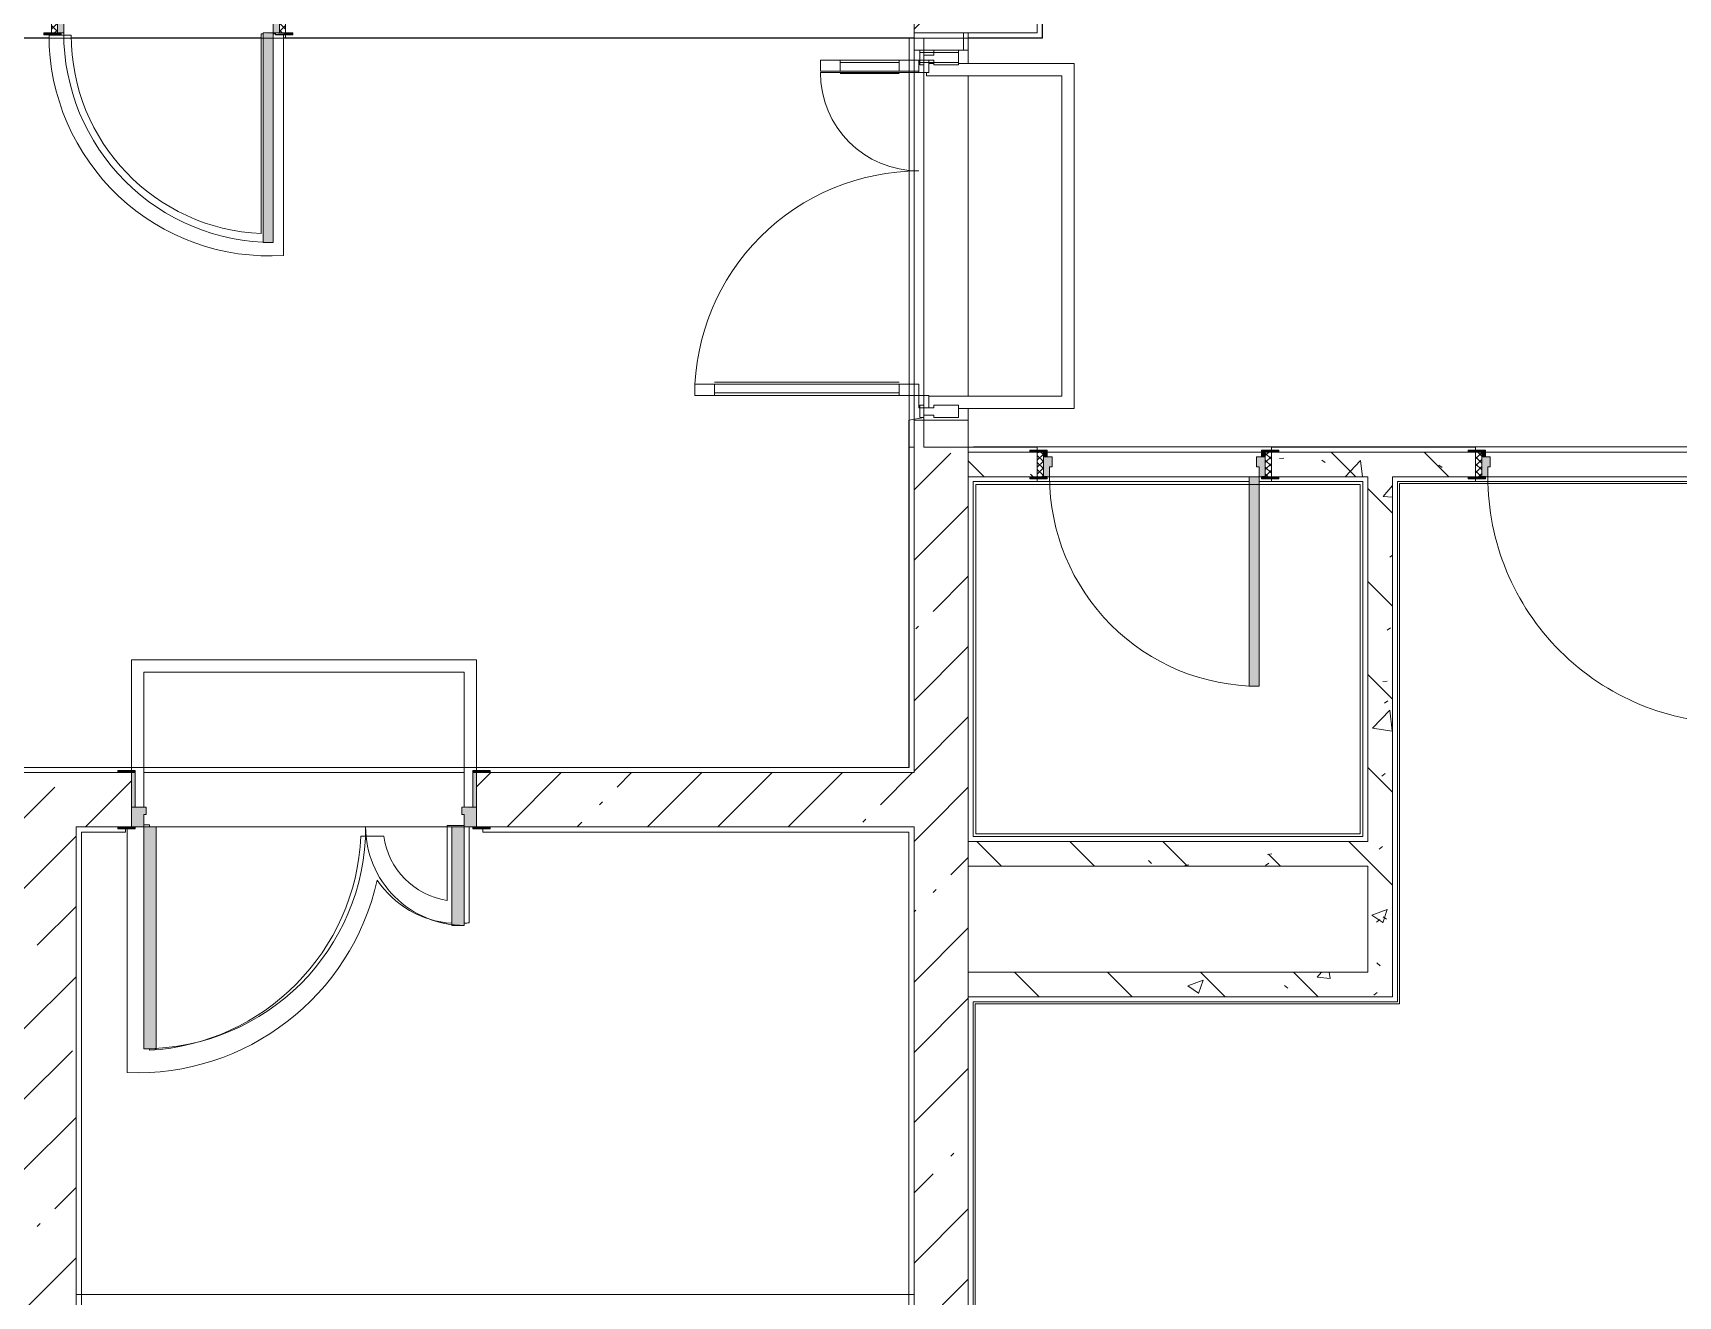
# Model space of a CAD drawing. Header units: millimetres. Extents: x -4029 to 232974, y -8553 to 104777.
# Drawn here: x 142991 to 149666, y 5777 to 10900 of the extents above; entities that cross this region are included whole.
import ezdxf

# ---------------------------------------------------------------- set-up
doc = ezdxf.new("R2010")
doc.units = ezdxf.units.MM
for name, color, linetype, lineweight in [('A-AREA-BNDY-1', 7, 'Continuous', 5), ('A-GLAZ-CWMG-2', 7, 'Continuous', 5), ('A-WALL', 7, 'Continuous', 9), ('I-WALL-6', 7, 'Continuous', 5), ('S-COLS-2', 7, 'Continuous', 5), ('S-STRS-MBND-2', 7, 'Continuous', 5)]:
    doc.layers.add(name, color=color, linetype=linetype, lineweight=lineweight)
for name, color, linetype, lineweight, true_color in [('A-DETL-GENF-9', 7, 'Continuous', 5, 0xaaaaaa), ('A-DOOR-3', 7, 'Continuous', 5, 0xaaaaaa), ('A-DOOR-4', 7, 'Continuous', 5, 0xe2e2e2), ('A-DOOR-FRAM-3', 7, 'Continuous', 5, 0xe2e2e2), ('A-DOOR-FRAM-4', 7, 'Continuous', 5, 0xaaaaaa), ('A-FLOR-2', 7, 'Continuous', 5, 0xaaaaaa), ('I-WALL-8', 7, 'Continuous', 5, 0x787878)]:
    doc.layers.add(name, color=color, linetype=linetype, lineweight=lineweight, true_color=true_color)
pattern_1 = [(45, (71086.4, 0), (-285.1231, 285.1231), []), (45, (71371.53, 0), (-285.1231, 285.1231), [504.031, -100.806, 16.764, -84.042])]
pattern_2 = [(135, (71086.4, 0), (-377.1708, -377.1708), [533.4, -88.9, 17.78, -88.9]), (135, (71086.4, 376.94), (-377.1708, -377.1708), []), (50, (71086.4, 0), (637.6445, -55.7866), [66.675, -733.425]), (355, (71086.4, 0), (-123.3494, 668.699), [53.34, -586.74]), (100.451, (71139.54, -4.65), (514.299, 612.908), [56.665, -623.315]), (46.184, (71086.4, 177.8), (948.7764, -147.15), [100.012, -1100.137]), (96.636, (71165.5, 165.5), (830.909, 865.997), [84.998, -934.973]), (351.184, (71086.4, 177.8), (830.918, 865.988), [80.01, -880.11]), (21, (71175.3, 133.35), (530.6506, -357.9283), [66.675, -733.425]), (326, (71175.3, 133.35), (216.308, 644.6585), [53.34, -586.74]), (71.451, (71219.5, 103.5), (746.9596, 286.7243), [56.665, -623.315]), (37.5, (71086.4, 0), (10.81053, 295.9426), [16.764, -562.864, 16.764, -578.866, -588.962]), (37.5, (71086.4, 0), (10.81053, 295.9426), [-1175.258, 16.764, -572.198]), (7.5, (71086.4, 0), (233.8692, 350.6318), [16.764, -322.834, 16.764, -549.529, -224.472]), (7.5, (71086.4, 0), (233.8692, 350.6318), [-905.891, 16.764, -207.708]), (327.5, (70888.16, 0), (474.5678, -20.0513), [16.764, -205.486, 16.764, -676.656, -920.115]), (327.5, (70888.16, 0), (474.5678, -20.0513), [-915.67, 16.764, -903.351]), (317.5, (70799.26, 0), (518.4522, 88.9934), [16.764, -272.161, 16.764, -443.738, -653.415]), (317.5, (70799.26, 0), (518.4522, 88.9934), [-749.427, 16.764, -636.651])]

# ---------------------------------------------------------------- blocks, each defined once
blk = doc.blocks.new('BSC_Колонна _Прямоугольная - 650х500-23287315-1_2_1_птичка')
at = {"layer": 'S-COLS-2'}
h = blk.add_hatch(dxfattribs=at)
h.set_pattern_fill('FP_164', color=256, style=0, pattern_type=2)
h.set_pattern_definition([(135, (11225, -75730), (-285.1231, -285.1231), []), (135, (11225, -75444.88), (-285.1231, -285.1231), [504.031, -100.806, 16.764, -84.042])])
h.paths.add_polyline_path([(325, -30), (325, 250), (-325, 250), (-325, -250), (325, -250), (325, -107.8)])
for p, q in [((325, 250), (-325, 250)), ((-325, 250), (-325, -250)), ((325, -250), (325, 250)), ((-325, -250), (325, -250))]:
    blk.add_line(p, q, dxfattribs=at)
blk = doc.blocks.new('110_Дверь_СКБ_1Ст_Внутренняя1 - Д-7_п__950x2100h_Туалет-32105350-1_2_1_птичка')
at = {"layer": 'A-DOOR-3'}
h = blk.add_hatch(dxfattribs=at)
h.set_pattern_fill('FP_149', color=256, style=0, pattern_type=2)
h.set_pattern_definition([(135, (1826.41, 114.685), (-14.14214, -14.14214), []), (225, (1826.41, 114.685), (14.14214, -14.14214), [])])
h.paths.add_polyline_path([(463.3, -50), (487.5, -50), (487.5, 50), (462.5, 50), (462.5, -50)])
at = {"layer": 'A-DOOR-4'}
h = blk.add_hatch(color=256, dxfattribs=at)
h.paths.add_polyline_path([(451.3, -30), (462.5, -30), (462.5, 50), (437.5, 50), (437.5, 10), (427.5, 10), (427.5, -30), (437.5, -30)])
h.paths.add_polyline_path([(-437.5, -30), (-402.5, -30), (-402.5, 10), (-412.5, 10), (-412.5, 50), (-437.5, 50)])
at = {"layer": 'A-DOOR-FRAM-3'}
for points in [[(-372.5, 50), (-372.5, 900), (-412.5, 900), (-412.5, 50)], [(-437.5, 50), (-422.5, 50), (-422.5, 58), (-492.5, 58), (-492.5, 50), (-462.5, 50)], [(517.5, 50), (517.5, 58), (447.5, 58), (447.5, 50), (492.2, 50)], [(-492.5, -58), (-422.5, -58), (-422.5, -50), (-492.5, -50)], [(-437.5, -50), (-422.5, -50), (-422.5, -30), (-437.5, -30)], [(462.5, -50), (462.5, -30), (447.5, -30), (447.5, -50)], [(488.6, -58), (517.5, -58), (517.5, -50), (447.5, -50), (447.5, -58), (487.5, -58)]]:
    blk.add_hatch(color=256, dxfattribs=at).paths.add_polyline_path(points)
at = {"layer": 'A-DOOR-FRAM-4'}
h = blk.add_hatch(dxfattribs=at)
h.set_pattern_fill('FP_150', color=256, style=0, pattern_type=2)
h.set_pattern_definition([(45, (-296.384, 114.685), (-14.1421, 14.1421), []), (135, (-296.384, 114.685), (-14.1421, -14.1421), [])])
h.paths.add_polyline_path([(-437.5, -50), (-437.5, 50), (-462.5, 50), (-462.5, -50)])
at = {"layer": 'A-DOOR-3'}
for p, q in [((-412.5, 900), (-412.5, 50)), ((-372.5, 900), (-412.5, 900)), ((-372.5, 50), (-372.5, 900)), ((-412.5, 50), (-372.5, 50))]:
    blk.add_line(p, q, dxfattribs=at)
blk.add_arc((-412.5, 50), 850, 360, 90, dxfattribs=at)
at = {"layer": 'A-DOOR-FRAM-4'}
for p, q in [((-422.5, 58), (-492.5, 58)), ((-492.5, 58), (-492.5, 50)), ((-492.5, 50), (-422.5, 50)), ((-437.5, 50), (-462.5, 50)), ((-462.5, 50), (-462.5, -50)), ((-412.5, 50), (-437.5, 50)), ((-437.5, 50), (-437.5, -30)), ((-437.5, -50), (-437.5, 50)), ((-422.5, 50), (-437.5, 50)), ((-437.5, 50), (-437.5, 49)), ((-437.5, 49), (-422.5, 49)), ((-422.5, 50), (-422.5, 58)), ((-422.5, 49), (-422.5, 50)), ((-412.5, 10), (-412.5, 50)), ((-402.5, 10), (-412.5, 10)), ((-402.5, -30), (-402.5, 10)), ((437.5, 10), (427.5, 10)), ((427.5, 10), (427.5, -30)), ((437.5, 50), (437.5, 10)), ((462.5, 50), (437.5, 50)), ((517.5, 58), (447.5, 58)), ((447.5, 58), (447.5, 50)), ((462.5, 50), (447.5, 50)), ((447.5, 50), (447.5, 49)), ((447.5, 50), (517.5, 50)), ((447.5, 49), (462.5, 49)), ((462.5, -30), (462.5, 50)), ((487.5, 50), (462.5, 50)), ((462.5, 50), (462.5, -50)), ((462.5, 49), (462.5, 50)), ((487.5, -50), (487.5, 50)), ((517.5, 50), (517.5, 58)), ((-422.5, -50), (-492.5, -50)), ((-492.5, -50), (-492.5, -58)), ((-492.5, -58), (-422.5, -58)), ((-462.5, -50), (-437.5, -50)), ((-437.5, -30), (-402.5, -30)), ((-422.5, -30), (-437.5, -30)), ((-437.5, -30), (-437.5, -50)), ((-437.5, -50), (-422.5, -50)), ((-422.5, -50), (-422.5, -30)), ((-422.5, -58), (-422.5, -50)), ((427.5, -30), (462.5, -30)), ((462.5, -30), (447.5, -30)), ((447.5, -30), (447.5, -50)), ((447.5, -50), (462.5, -50)), ((517.5, -50), (447.5, -50)), ((447.5, -50), (447.5, -58)), ((447.5, -58), (517.5, -58)), ((462.5, -50), (462.5, -30)), ((462.5, -50), (487.5, -50)), ((517.5, -58), (517.5, -50))]:
    blk.add_line(p, q, dxfattribs=at)
blk = doc.blocks.new('110_Дверь_СКБ_1Ст_Внутренняя1 - Д-4 _п_ 1100x2100h_су мгн 2-33304581-1_2_1_птичка')
at = {"layer": 'A-DOOR-3'}
h = blk.add_hatch(dxfattribs=at)
h.set_pattern_fill('FP_145', color=256, style=0, pattern_type=2)
h.set_pattern_definition([(135, (1751.41, 114.685), (-14.14214, -14.14214), []), (225, (1751.41, 114.685), (14.14214, -14.14214), [])])
h.paths.add_polyline_path([(562.5, 50), (537.5, 50), (537.5, -50), (562.5, -50)])
at = {"layer": 'A-DOOR-4'}
h = blk.add_hatch(color=256, dxfattribs=at)
h.paths.add_polyline_path([(537.5, 50), (512.5, 50), (512.5, 10), (502.5, 10), (502.5, -30), (537.5, -30), (537.5, 28.8)])
h.paths.add_polyline_path([(-487.5, 50), (-512.5, 50), (-512.5, -30), (-477.5, -30), (-477.5, 10), (-487.5, 10)])
at = {"layer": 'A-DOOR-FRAM-3'}
for points in [[(-487.5, 1050), (-487.5, 50), (-447.5, 50), (-448, 1050)], [(-512.5, 58), (-567.5, 58), (-567.5, 50), (-497.5, 50), (-497.5, 58)], [(530.1, 58), (522.5, 58), (522.5, 50), (592.5, 50), (592.5, 58), (537.5, 58)], [(-519.8, -50), (-567.5, -50), (-567.5, -58), (-497.5, -58), (-497.5, -50), (-512.5, -50)], [(-502, -30), (-512.5, -30), (-512.5, -50), (-497.5, -50), (-497.5, -30)], [(537.5, -30), (522.5, -30), (522.5, -50), (537.5, -50)], [(522.5, -50), (522.5, -58), (592.5, -58), (592.5, -50), (537.5, -50)]]:
    blk.add_hatch(color=256, dxfattribs=at).paths.add_polyline_path(points)
at = {"layer": 'A-DOOR-FRAM-4'}
h = blk.add_hatch(dxfattribs=at)
h.set_pattern_fill('FP_146', color=256, style=0, pattern_type=2)
h.set_pattern_definition([(45, (-371.384, 114.685), (-14.1421, 14.1421), []), (135, (-371.384, 114.685), (-14.1421, -14.1421), [])])
h.paths.add_polyline_path([(-512.5, 50), (-537.5, 50), (-537.5, -50), (-512.5, -50), (-512.5, -41.8)])
at = {"layer": 'A-DOOR-3'}
for p, q in [((-487.5, 1050), (-487.5, 50)), ((-447.5, 1050), (-487.5, 1050)), ((-447.5, 50), (-447.5, 1050)), ((-487.5, 50), (-447.5, 50))]:
    blk.add_line(p, q, dxfattribs=at)
blk.add_arc((-487.5, 50), 1000, 360, 90, dxfattribs=at)
at = {"layer": 'A-DOOR-FRAM-4'}
for p, q in [((-497.5, 58), (-567.5, 58)), ((-567.5, 58), (-567.5, 50)), ((-567.5, 50), (-497.5, 50)), ((-512.5, 50), (-537.5, 50)), ((-537.5, 50), (-537.5, -50)), ((-487.5, 50), (-512.5, 50)), ((-512.5, 50), (-512.5, -30)), ((-512.5, -50), (-512.5, 50)), ((-497.5, 50), (-512.5, 50)), ((-512.5, 50), (-512.5, 49)), ((-512.5, 49), (-497.5, 49)), ((-497.5, 50), (-497.5, 58)), ((-497.5, 49), (-497.5, 50)), ((-487.5, 10), (-487.5, 50)), ((-477.5, 10), (-487.5, 10)), ((-477.5, -30), (-477.5, 10)), ((512.5, 10), (502.5, 10)), ((502.5, 10), (502.5, -30)), ((512.5, 50), (512.5, 10)), ((537.5, 50), (512.5, 50)), ((592.5, 58), (522.5, 58)), ((522.5, 58), (522.5, 50)), ((537.5, 50), (522.5, 50)), ((522.5, 50), (522.5, 49)), ((522.5, 50), (592.5, 50)), ((522.5, 49), (537.5, 49)), ((537.5, -30), (537.5, 50)), ((562.5, 50), (537.5, 50)), ((537.5, 50), (537.5, -50)), ((537.5, 49), (537.5, 50)), ((562.5, -50), (562.5, 50)), ((592.5, 50), (592.5, 58)), ((-497.5, -50), (-567.5, -50)), ((-567.5, -50), (-567.5, -58)), ((-567.5, -58), (-497.5, -58)), ((-537.5, -50), (-512.5, -50)), ((-512.5, -30), (-477.5, -30)), ((-497.5, -30), (-512.5, -30)), ((-512.5, -30), (-512.5, -50)), ((-512.5, -50), (-497.5, -50)), ((-497.5, -50), (-497.5, -30)), ((-497.5, -58), (-497.5, -50)), ((502.5, -30), (537.5, -30)), ((537.5, -30), (522.5, -30)), ((522.5, -30), (522.5, -50)), ((522.5, -50), (537.5, -50)), ((592.5, -50), (522.5, -50)), ((522.5, -50), (522.5, -58)), ((522.5, -58), (592.5, -58)), ((537.5, -50), (537.5, -30)), ((537.5, -50), (562.5, -50)), ((592.5, -58), (592.5, -50))]:
    blk.add_line(p, q, dxfattribs=at)
blk = doc.blocks.new('Прямоугольный импост - Импост структурный с накладкой - 160мм Темный-32274804-1_2_1_птичка')
at = {"layer": 'A-GLAZ-CWMG-2'}
for p, q in [((-50, 40), (-50, 140)), ((-50, 140), (0, 140)), ((0, 140), (0, 40)), ((-40, 40), (-50, 40)), ((-50, -17), (-50, 0)), ((-50, 0), (-40, 0)), ((-40, 0), (-40, 40)), ((-10, 40), (-10, 0)), ((0, 40), (-10, 40)), ((-10, 0), (0, 0)), ((0, 0), (0, -17)), ((0, -17), (-50, -17))]:
    blk.add_line(p, q, dxfattribs=at)
blk = doc.blocks.new('Дверь_Витражная_остекление_ - ВВ-6 остекление-32274838-1_2_1_птичка')
at = {"layer": 'A-DETL-GENF-9'}
for p, q in [((-655, 930), (-610, 930)), ((-655, 930), (-655, 20)), ((-610, 930), (-655, 930)), ((-655, 930), (-655, 20)), ((-610, 930), (-610, 20)), ((-610, 20), (-610, 930)), ((-655, 850), (-610, 850)), ((-645, 850), (-645, 100)), ((-601, 850), (-601, 100)), ((705, 420), (660, 420)), ((660, 420), (660, 20)), ((705, 420), (660, 420)), ((660, 420), (660, 20)), ((705, 420), (705, 20)), ((705, 20), (705, 420)), ((651, 340), (651, 100)), ((705, 340), (660, 340)), ((695, 340), (695, 100)), ((-655, 100), (-610, 100)), ((705, 100), (660, 100)), ((-610, 20), (-655, 20)), ((-655, 20), (-610, 20))]:
    blk.add_line(p, q, dxfattribs=at)
at = {"layer": 'A-DOOR-3'}
for p, q in [((-655, 930), (-655, 20)), ((655, 420), (655, 20)), ((-655, 20), (-705, 20)), ((-705, 20), (-705, -20)), ((-655, -20), (-655, 20)), ((705, 20), (655, 20)), ((655, 20), (655, -20)), ((705, -20), (705, 20)), ((-705, -20), (-655, -20)), ((655, -20), (705, -20))]:
    blk.add_line(p, q, dxfattribs=at)
for centre, radius, start, end in [((-655, 20), 910, 360, 90), ((655, 20), 400, 90, 180)]:
    blk.add_arc(centre, radius, start, end, dxfattribs=at)
blk = doc.blocks.new('110_Дверь_СКБ_1Ст_Внутренняя1 - Д-17д _Д-9_ 950x2100h_ПУИ_ С_У персонала-24300662-1_2_1_птичка')
at = {"layer": 'A-DOOR-3'}
h = blk.add_hatch(dxfattribs=at)
h.set_pattern_fill('FP_60', color=256, style=0, pattern_type=2)
h.set_pattern_definition([(135, (1826.41, 164.685), (-14.14214, -14.14214), []), (225, (1826.41, 164.685), (14.14214, -14.14214), [])])
h.paths.add_polyline_path([(487.5, 100), (462.5, 100), (462.5, -100), (487.5, -100)])
at = {"layer": 'A-DOOR-4'}
h = blk.add_hatch(color=256, dxfattribs=at)
h.paths.add_polyline_path([(462.5, 100), (437.5, 100), (437.5, 60), (427.5, 60), (427.5, 20), (462.5, 20)])
h.paths.add_polyline_path([(-422.5, 100), (-437.5, 100), (-437.5, 20), (-402.5, 20), (-402.5, 60), (-412.5, 60), (-412.5, 100)])
at = {"layer": 'A-DOOR-FRAM-3'}
for points in [[(-412.5, 950), (-412.5, 100), (-372.5, 104.4), (-372.5, 950), (-400.7, 950)], [(-462.5, 108), (-492.5, 108), (-492.5, 100), (-422.5, 104.4), (-422.5, 108), (-454.1, 108)], [(447.5, 108), (447.5, 100), (517.5, 100), (517.5, 108), (462.5, 108)], [(-422.5, 20), (-437.5, 20), (-437.5, -100), (-422.5, -100)], [(447.5, 20), (447.5, -100), (462.5, -100), (462.5, 20)], [(-422.5, -100), (-492.5, -100), (-492.5, -108), (-422.5, -108)], [(517.5, -100), (447.5, -100), (447.5, -108), (517.5, -108)]]:
    blk.add_hatch(color=256, dxfattribs=at).paths.add_polyline_path(points)
at = {"layer": 'A-DOOR-FRAM-4'}
h = blk.add_hatch(dxfattribs=at)
h.set_pattern_fill('FP_61', color=256, style=0, pattern_type=2)
h.set_pattern_definition([(45, (-296.384, 164.685), (-14.1421, 14.1421), []), (135, (-296.384, 164.685), (-14.1421, -14.1421), [])])
h.paths.add_polyline_path([(-462.5, 100), (-462.5, -100), (-437.5, -100), (-437.5, 100)])
at = {"layer": 'A-DOOR-3'}
for p, q in [((-412.5, 950), (-412.5, 100)), ((-372.5, 950), (-412.5, 950)), ((-372.5, 100), (-372.5, 950)), ((-412.5, 100), (-372.5, 100))]:
    blk.add_line(p, q, dxfattribs=at)
blk.add_arc((-412.5, 100), 850, 360, 90, dxfattribs=at)
at = {"layer": 'A-DOOR-FRAM-4'}
for p, q in [((-422.5, 108), (-492.5, 108)), ((-492.5, 108), (-492.5, 100)), ((-492.5, 100), (-422.5, 100)), ((-437.5, 100), (-462.5, 100)), ((-462.5, 100), (-462.5, -100)), ((-412.5, 100), (-437.5, 100)), ((-437.5, 100), (-437.5, 20)), ((-437.5, -100), (-437.5, 100)), ((-422.5, 100), (-437.5, 100)), ((-437.5, 100), (-437.5, 99)), ((-437.5, 99), (-422.5, 99)), ((-422.5, 100), (-422.5, 108)), ((-422.5, 99), (-422.5, 100)), ((-412.5, 60), (-412.5, 100)), ((437.5, 100), (437.5, 60)), ((462.5, 100), (437.5, 100)), ((517.5, 108), (447.5, 108)), ((447.5, 108), (447.5, 100)), ((462.5, 100), (447.5, 100)), ((447.5, 100), (447.5, 99)), ((447.5, 100), (517.5, 100)), ((447.5, 99), (462.5, 99)), ((462.5, 20), (462.5, 100)), ((487.5, 100), (462.5, 100)), ((462.5, 100), (462.5, -100)), ((462.5, 99), (462.5, 100)), ((487.5, -100), (487.5, 100)), ((517.5, 100), (517.5, 108)), ((-437.5, 20), (-402.5, 20)), ((-422.5, 20), (-437.5, 20)), ((-437.5, 20), (-437.5, -100)), ((-422.5, -100), (-422.5, 20)), ((-402.5, 60), (-412.5, 60)), ((-402.5, 20), (-402.5, 60)), ((437.5, 60), (427.5, 60)), ((427.5, 60), (427.5, 20)), ((427.5, 20), (462.5, 20)), ((462.5, 20), (447.5, 20)), ((447.5, 20), (447.5, -100)), ((462.5, -100), (462.5, 20)), ((-422.5, -100), (-492.5, -100)), ((-492.5, -100), (-492.5, -108)), ((-492.5, -108), (-422.5, -108)), ((-462.5, -100), (-437.5, -100)), ((-437.5, -100), (-422.5, -100)), ((-422.5, -108), (-422.5, -100)), ((447.5, -100), (462.5, -100)), ((517.5, -100), (447.5, -100)), ((447.5, -100), (447.5, -108)), ((447.5, -108), (517.5, -108)), ((462.5, -100), (487.5, -100)), ((517.5, -108), (517.5, -100))]:
    blk.add_line(p, q, dxfattribs=at)
blk = doc.blocks.new('110_Дверь_СКБ_2Ст - Д-1_л_Лестничная клетка EIS60 2-32142534-1_2_1_птичка')
at = {"layer": 'A-DOOR-4'}
for points in [[(612.5, 1010), (612.5, 110), (662.5, 110), (662.5, 1010), (639.9, 1010)], [(-637.5, 510), (-637.5, 110), (-587.5, 110), (-587.5, 510)], [(712.4, 30), (697.5, 30), (699.6, -110), (712.5, -110), (712.5, 30)]]:
    blk.add_hatch(color=256, dxfattribs=at).paths.add_polyline_path(points)
h = blk.add_hatch(color=256, dxfattribs=at)
h.paths.add_polyline_path([(662.5, 110), (662.5, 60), (652.5, 60), (652.5, 30), (712.5, 32.6), (712.5, 110)])
h.paths.add_polyline_path([(-637.5, 110), (-687.5, 110), (-687.2, 30), (-627.5, 35.6), (-627.5, 60), (-637.5, 60), (-637.5, 104.8)])
at = {"layer": 'A-DOOR-FRAM-3'}
for points in [[(-695.5, 118), (-742.5, 118), (-742.5, 110), (-672.5, 110), (-672.5, 118), (-687.5, 118)], [(728.3, 118), (697.5, 118), (697.5, 110), (767.5, 110), (767.5, 118), (729.9, 118)], [(-672.5, 30), (-687.5, 30), (-687.4, -110), (-672.5, -110), (-672.5, -21.5)], [(-687.4, -110), (-742.5, -110.2), (-742.5, -118), (-672.5, -118), (-674.5, -110)], [(767.5, -110), (697.5, -110), (698.9, -118), (767.5, -118)]]:
    blk.add_hatch(color=256, dxfattribs=at).paths.add_polyline_path(points)
at = {"layer": 'A-DOOR-3'}
for p, q in [((662.5, 1010), (612.5, 1010)), ((612.5, 1010), (612.5, 110)), ((662.5, 110), (662.5, 1010)), ((-637.5, 510), (-637.5, 110)), ((-587.5, 510), (-637.5, 510)), ((-587.5, 110), (-587.5, 510)), ((-637.5, 110), (-587.5, 110)), ((612.5, 110), (662.5, 110))]:
    blk.add_line(p, q, dxfattribs=at)
for centre, radius, start, end in [((662.5, 110), 900, 90, 180), ((-637.5, 110), 400, 360, 90)]:
    blk.add_arc(centre, radius, start, end, dxfattribs=at)
at = {"layer": 'A-DOOR-FRAM-4'}
for p, q in [((-672.5, 118), (-742.5, 118)), ((-742.5, 118), (-742.5, 110)), ((-742.5, 110), (-672.5, 110)), ((-637.5, 110), (-687.5, 110)), ((-687.5, 110), (-687.5, 30)), ((-672.5, 110), (-672.5, 118)), ((-637.5, 60), (-637.5, 110)), ((662.5, 110), (662.5, 60)), ((712.5, 110), (662.5, 110)), ((767.5, 118), (697.5, 118)), ((697.5, 118), (697.5, 110)), ((697.5, 110), (767.5, 110)), ((712.5, 30), (712.5, 110)), ((767.5, 110), (767.5, 118)), ((-687.5, 30), (-627.5, 30)), ((-672.5, 30), (-687.5, 30)), ((-687.5, 30), (-687.5, -110)), ((-672.5, -110), (-672.5, 30)), ((-627.5, 60), (-637.5, 60)), ((-627.5, 30), (-627.5, 60)), ((662.5, 60), (652.5, 60)), ((652.5, 60), (652.5, 30)), ((652.5, 30), (712.5, 30)), ((712.5, 30), (697.5, 30)), ((697.5, 30), (697.5, -110)), ((712.5, -110), (712.5, 30)), ((-672.5, -110), (-742.5, -110)), ((-742.5, -110), (-742.5, -118)), ((-742.5, -118), (-672.5, -118)), ((-687.5, -110), (-672.5, -110)), ((-672.5, -118), (-672.5, -110)), ((697.5, -110), (712.5, -110)), ((767.5, -110), (697.5, -110)), ((697.5, -110), (697.5, -118)), ((697.5, -118), (767.5, -118)), ((767.5, -118), (767.5, -110))]:
    blk.add_line(p, q, dxfattribs=at)
blk = doc.blocks.new('Прямоугольный импост - Импост структурный с накладкой - 160мм Темный-32274805-1_2_1_птичка')
at = {"layer": 'A-GLAZ-CWMG-2'}
for p, q in [((-25, 40), (-25, 140)), ((-25, 140), (25, 140)), ((25, 140), (25, 40)), ((-15, 40), (-25, 40)), ((-25, -17), (-25, 0)), ((-25, 0), (-15, 0)), ((-15, 0), (-15, 40)), ((15, 40), (15, 0)), ((25, 40), (15, 40)), ((15, 0), (25, 0)), ((25, 0), (25, -17)), ((25, -17), (-25, -17))]:
    blk.add_line(p, q, dxfattribs=at)
blk = doc.blocks.new('Прямоугольный импост - Импост структурный с накладкой - 160мм Темный-32274806-1_2_1_птичка')
at = {"layer": 'A-GLAZ-CWMG-2'}
for p, q in [((0, 140), (-50, 140)), ((-50, 140), (-50, 40)), ((0, 40), (0, 140)), ((-50, 40), (-40, 40)), ((-40, 0), (-50, 0)), ((-50, 0), (-50, -17)), ((-40, 40), (-40, 0)), ((-10, 0), (-10, 40)), ((-10, 40), (0, 40)), ((0, 0), (-10, 0)), ((0, -17), (0, 0)), ((-50, -17), (0, -17))]:
    blk.add_line(p, q, dxfattribs=at)

msp = doc.modelspace()

# ---------------------------------------------------------------- hatches: boundary and pattern name
at = {"layer": 'I-WALL-6'}
h = msp.add_hatch(dxfattribs=at)
h.set_pattern_fill('FP_116', color=256, style=0, pattern_type=2)
h.set_pattern_definition(pattern_1)
h.paths.add_polyline_path([(146566.4063, 7900), (146786.4062, 7900), (146786.4062, 9330), (146566.4062, 9330), (146566.4062, 8967.6871)])
h.paths.add_polyline_path([(146786.4062, 10830), (146786.4062, 10900), (146766.4062, 10900), (146766.4062, 10830)])
h = msp.add_hatch(dxfattribs=at)
h.set_pattern_fill('FP_116', color=256, style=0, pattern_type=2)
h.set_pattern_definition(pattern_1)
h.paths.add_polyline_path([(142946.4063, -100), (143166.4063, -100), (143166.4063, 7900), (142946.4063, 7900), (142946.4063, -63.2006)])
h = msp.add_hatch(dxfattribs=at)
h.set_pattern_fill('FP_116', color=256, style=0, pattern_type=2)
h.set_pattern_definition(pattern_1)
h.paths.add_polyline_path([(143166.4063, 7680), (143391.4063, 7680), (143391.4063, 7900), (143166.4063, 7900), (143166.4063, 7863.0367)])
h.paths.add_polyline_path([(145659.8375, 7680), (146786.4063, 7680), (146786.4062, 7900), (144791.4063, 7900), (144791.4063, 7680), (144846.4063, 7680)])
h = msp.add_hatch(dxfattribs=at)
h.set_pattern_fill('FP_116', color=256, style=0, pattern_type=2)
h.set_pattern_definition(pattern_1)
h.paths.add_polyline_path([(146708.5954, 4060), (146786.4063, 4060), (146786.4063, 7680), (146566.4063, 7680), (146566.4063, 4060)])
at = {"layer": 'I-WALL-8'}
h = msp.add_hatch(dxfattribs=at)
h.set_pattern_fill('FP_142', color=256, style=0, pattern_type=2)
h.set_pattern_definition(pattern_2)
h.paths.add_polyline_path([(149974.4063, 9100), (150251.4063, 9100), (150251.4063, 9200), (149944.4063, 9200), (149944.4063, 9100)])
h.paths.add_polyline_path([(146806.4063, 9100), (147066.4063, 9100), (147066.4063, 9200), (146786.4063, 9200), (146786.4063, 9100)])
h.paths.add_polyline_path([(148046.4063, 9100), (148844.4063, 9100), (148844.4063, 9200), (148016.4063, 9200), (148016.4063, 9100)])
h.paths.add_polyline_path([(152916.4062, 9100), (152916.4062, 9200), (151351.4063, 9200), (151351.4063, 9100), (152870.7239, 9100)])
h = msp.add_hatch(dxfattribs=at)
h.set_pattern_fill('FP_142', color=256, style=0, pattern_type=2)
h.set_pattern_definition(pattern_2)
h.paths.add_polyline_path([(148507.3016, 7090.6079), (148507.3016, 9100), (148407.3016, 9100), (148407.3016, 7090.6079)])
h = msp.add_hatch(dxfattribs=at)
h.set_pattern_fill('FP_142', color=256, style=0, pattern_type=2)
h.set_pattern_definition(pattern_2)
h.paths.add_polyline_path([(147082.8157, 7520.6079), (148407.3016, 7520.6079), (148407.3016, 7620.6079), (146786.4063, 7620.6079), (146786.4063, 7520.6079), (146806.4063, 7520.6079)])
h = msp.add_hatch(dxfattribs=at)
h.set_pattern_fill('FP_142', color=256, style=0, pattern_type=2)
h.set_pattern_definition(pattern_2)
h.paths.add_polyline_path([(148507.3016, 6990.6079), (148507.3016, 7090.6079), (146786.4063, 7090.6079), (146786.4063, 6990.6079), (148407.3016, 6990.6079)])

# ---------------------------------------------------------------- linework, layer by layer
at = {"layer": 'A-AREA-BNDY-1', "flags": 128}
for points in [[(153643.4062, 11571), (153643.4062, 13379), (148387.2162, 13379), (148387.2162, 11029), (147086.9062, 11029), (147086.9062, 10879), (146606.4062, 10879), (146606.4062, 10726.4904), (146606.4062, 9220), (146806.9062, 9220), (146806.9062, 9221), (151715.4062, 9221), (151715.4062, 10879), (151415.4063, 10879), (151415.4063, 11571)], [(150058.8818, 9072), (148535.3016, 9072), (148535.3016, 6962.6079), (146814.4063, 6962.6079), (146814.4063, 4153), (147368.7941, 4153), (147368.7941, 3798), (150058.8818, 3798)], [(148376.3016, 7651.6079), (148376.3016, 9069), (146817.4063, 9069), (146817.4063, 7651.6079)], [(144816.4063, 7659), (144816.4063, 7680), (143366.4063, 7680), (143366.4063, 7659), (143187.8032, 7659), (143187.8032, 141), (145066.4062, 141), (145066.4062, 460), (145066.4062, 535), (146331.4063, 535), (146331.4063, 536), (146545.4063, 536), (146545.4063, 4989.5898), (146546.4063, 4989.5898), (146546.4063, 5095.3486), (146545.4063, 5095.3486), (146545.4063, 7659)]]:
    msp.add_lwpolyline(points, close=True, dxfattribs=at)
msp.add_lwpolyline([(136366.4063, 7921), (136996.4062, 7921), (136996.4062, 7900), (137946.4062, 7900), (137946.4062, 7921), (139346.4063, 7921), (139346.4063, 7900), (140446.4063, 7900), (140446.4063, 7921), (141796.4063, 7921), (141796.4063, 7900), (142746.4063, 7900), (142746.4063, 7921), (143166.4063, 7921), (146545.4062, 7921), (146545.4062, 9330), (146606.4062, 9340), (146606.4062, 10879), (133025.4063, 10879)], dxfattribs=at)
at = {"layer": 'A-FLOR-2'}
for p, q in [((147086.4062, 11030), (147086.4062, 10880)), ((143146.7539, 10890.548), (143056.7474, 10890.548)), ((143926.2162, 10895.6042), (143917.7275, 10895.6042)), ((143917.7275, 10895.6042), (143917.7275, 10086.2601)), ((143976.2162, 10895.6042), (143966.2162, 10895.6042)), ((144007.7275, 9997.2974), (144007.7275, 10892)), ((144016.2162, 10880), (144016.2162, 10892)), ((140696.7274, 10880), (143057.3634, 10880)), ((143917.7275, 10880), (143147.3747, 10880)), ((144007.7275, 10880), (146546.4062, 10880)), ((146546.4062, 7920), (146546.4062, 10880)), ((146566.4062, 10880), (146546.4062, 10880)), ((147086.4062, 10880), (146786.4062, 10880)), ((146646.4062, 10776.2497), (146626.4062, 10776.2497)), ((147216.5366, 10776.2497), (146746.4062, 10776.2497)), ((147216.5366, 9376.2497), (147216.5366, 10776.2497)), ((146616.5366, 10740), (146616.5366, 10726.2497)), ((146616.5366, 10726.2497), (147166.5366, 10726.2497)), ((147166.5366, 10726.2497), (147166.5366, 9426.2497)), ((147166.5366, 9426.2497), (146626.4062, 9426.2497)), ((146746.4062, 9376.2497), (147216.5366, 9376.2497)), ((146546.4062, 9220), (146566.4062, 9220)), ((146786.4062, 9220), (147066.4063, 9220)), ((147066.4063, 9220), (147066.4063, 9208)), ((148016.4063, 9208), (148016.4063, 9220)), ((148016.4063, 9220), (148844.4063, 9220)), ((148844.4063, 9220), (148844.4063, 9208)), ((146806.4063, 9080), (146806.4063, 7640.6079)), ((146806.4063, 9080), (147926.4063, 9080)), ((147066.4063, 9092), (147066.4063, 9080)), ((147966.4063, 9080), (148387.3016, 9080)), ((148016.4063, 9080), (148016.4063, 9092)), ((148387.3016, 7640.6079), (148387.3016, 9080)), ((148527.3016, 9080), (148527.3016, 6970.6079)), ((148527.3016, 9080), (149854.4063, 9080)), ((148844.4063, 9092), (148844.4063, 9080)), ((143391.3178, 8357.4328), (143391.3178, 7908)), ((144791.3178, 8357.4328), (143391.3178, 8357.4328)), ((144791.3178, 7908), (144791.3178, 8357.4328)), ((143441.3178, 7760), (143441.3178, 8307.4328)), ((143441.3178, 8307.4328), (144741.3178, 8307.4328)), ((144741.3178, 8307.4328), (144741.3178, 7760)), ((142732.3875, 7920), (143391.3178, 7920)), ((144791.4063, 7908), (144791.4063, 7920)), ((144791.4063, 7920), (146546.4062, 7920)), ((143464.0416, 7688.184), (143441.4063, 7688.184)), ((143464.0416, 7680), (143464.0416, 7688.184)), ((144741.4063, 7685.184), (144671.649, 7685.184)), ((144671.649, 7685.184), (144671.649, 7381.5331)), ((144761.649, 7290.7623), (144761.649, 7680)), ((143374.0416, 7672), (143374.0416, 6682.9296)), ((144415.292, 7642.184), (144321.7694, 7642.184)), ((146806.4063, 7640.6079), (148387.3016, 7640.6079)), ((148527.3016, 6970.6079), (146806.4063, 6970.6079)), ((146806.4063, 6970.6079), (146806.4063, 4150)), ((143464.0416, 6773.6364), (143464.0416, 6780)), ((146566.4063, 5783.7868), (143166.4063, 5783.7868))]:
    msp.add_line(p, q, dxfattribs=at)
for centre, radius, start, end in [((143951.7503, 10890.548), 895.0029, 180, 273.58585839), ((143951.7616, 10890.548), 805.0077, 180, 267.57692921), ((143412.649, 7682.184), 910, 273.23752469, 357.48069248), ((144716.649, 7682.184), 304, 187.56084317, 261.48743406), ((143412.649, 7682.184), 1000, 267.7874099, 347.39890078), ((144716.649, 7682.184), 394, 213.62194783, 266.31806242), ((144716.649, 7682.184), 394, 273.60960333, 276.5582456)]:
    msp.add_arc(centre, radius, start, end, dxfattribs=at)
at = {"layer": 'A-WALL'}
for p, q in [((146766.4062, 10900), (146766.4062, 10830)), ((146786.4062, 9200), (146786.4062, 9100)), ((146786.4063, 7620.6079), (146786.4063, 7520.6079)), ((146786.4063, 7090.6079), (146786.4063, 6990.6079))]:
    msp.add_line(p, q, dxfattribs=at)
at = {"layer": 'I-WALL-6'}
for p, q in [((146566.4062, 7900), (146566.4062, 10900)), ((146786.4062, 10776.2497), (146786.4062, 10900)), ((146566.4062, 10830), (146786.4062, 10830)), ((146786.4062, 10726.2497), (146786.4062, 9426.2497)), ((146786.4062, 9200), (146786.4062, 9376.2497)), ((146786.4062, 9330), (146566.4062, 9330)), ((147036.4063, 9200), (146786.4062, 9200)), ((147106.4063, 9200), (147976.4063, 9200)), ((148814.4063, 9200), (148046.4063, 9200)), ((148884.4063, 9200), (149904.4063, 9200)), ((146786.4062, 7900), (146786.4062, 9100)), ((146786.4062, 9100), (147036.4063, 9100)), ((147926.4063, 9100), (147116.4063, 9100)), ((148046.4063, 9100), (148407.3016, 9100)), ((148407.3016, 9100), (148407.3016, 7620.6079)), ((148507.3016, 9100), (148814.4063, 9100)), ((148507.3016, 6990.6079), (148507.3016, 9100)), ((149854.4063, 9100), (148894.4063, 9100)), ((143336.4063, 7900), (142776.4063, 7900)), ((143441.3178, 7900), (144741.3178, 7900)), ((146566.4062, 7900), (144846.4063, 7900)), ((146786.4063, 7620.6079), (146786.4063, 7900)), ((143166.4063, 120), (143166.4063, 7680)), ((143166.4063, 7680), (143336.4063, 7680)), ((144671.649, 7680), (143491.4063, 7680)), ((144846.4063, 7680), (146566.4063, 7680)), ((146566.4063, 7680), (146566.4063, 4060)), ((148407.3016, 7620.6079), (146786.4063, 7620.6079)), ((146786.4063, 7090.6079), (146786.4063, 7520.6079)), ((146786.4063, 7520.6079), (148407.3016, 7520.6079)), ((148407.3016, 7520.6079), (148407.3016, 7090.6079)), ((148407.3016, 7090.6079), (146786.4063, 7090.6079)), ((146786.4063, 4150), (146786.4063, 6990.6079)), ((146786.4063, 6990.6079), (148507.3016, 6990.6079))]:
    msp.add_line(p, q, dxfattribs=at)
at = {"layer": 'S-STRS-MBND-2'}
for p, q in [((143166.4063, 7680), (143166.4063, 5169.7095)), ((146566.4063, 7680), (143166.4063, 7680)), ((146566.4063, 5520), (146566.4063, 7680))]:
    msp.add_line(p, q, dxfattribs=at)

# ---------------------------------------------------------------- block references
at = {"layer": 'A-DOOR-3'}
for name, p, rotation in [('110_Дверь_СКБ_1Ст_Внутренняя1 - Д-17д _Д-9_ 950x2100h_ПУИ_ С_У персонала-24300662-1_2_1_птичка', (143553.7162, 11000), 180), ('Дверь_Витражная_остекление_ - ВВ-6 остекление-32274838-1_2_1_птичка', (146606.4062, 10085), 89.99999999999959), ('110_Дверь_СКБ_1Ст_Внутренняя1 - Д-7_п__950x2100h_Туалет-32105350-1_2_1_птичка', (147553.9063, 9150), 180), ('110_Дверь_СКБ_1Ст_Внутренняя1 - Д-4 _п_ 1100x2100h_су мгн 2-33304581-1_2_1_птичка', (149406.9063, 9150), 180), ('110_Дверь_СКБ_2Ст - Д-1_л_Лестничная клетка EIS60 2-32142534-1_2_1_птичка', (144103.9063, 7790), 180)]:
    msp.add_blockref(name, p, dxfattribs=dict(at, rotation=rotation))
at = {"layer": 'A-GLAZ-CWMG-2', "extrusion": (0, 0, -1), "rotation": 90.00000000000041}
for name, p in [('Прямоугольный импост - Импост структурный с накладкой - 160мм Темный-32274805-1_2_1_птичка', (-146606.4062, 10805)), ('Прямоугольный импост - Импост структурный с накладкой - 160мм Темный-32274804-1_2_1_птичка', (-146606.4062, 10820))]:
    msp.add_blockref(name, p, dxfattribs=at)
at = {"layer": 'A-GLAZ-CWMG-2', "rotation": 269.9999999999996}
msp.add_blockref('Прямоугольный импост - Импост структурный с накладкой - 160мм Темный-32274806-1_2_1_птичка', (146606.4062, 9340), dxfattribs=at)
at = {"layer": 'S-COLS-2', "rotation": 270.0000000000007}
msp.add_blockref('BSC_Колонна _Прямоугольная - 650х500-23287315-1_2_1_птичка', (146816.4062, 11225), dxfattribs=at)

doc.saveas('drawing.dxf')
